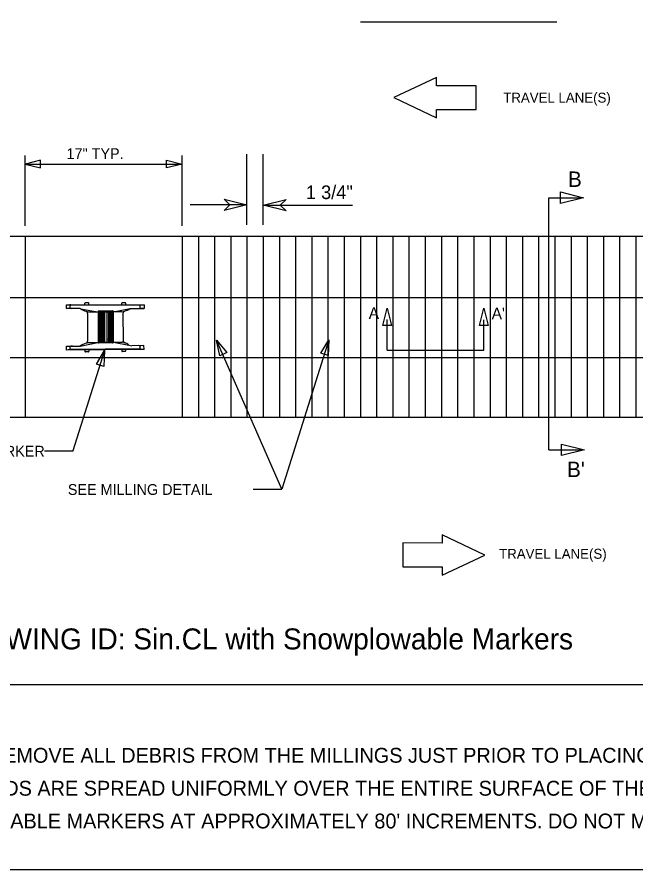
# Model space of a CAD drawing. Extents: x 2002049 to 2004062, y 525348 to 526925.
# Drawn here: x 2002509 to 2002880, y 525894 to 526406 of the extents above; entities that cross this region are included whole.
import ezdxf

# ---------------------------------------------------------------- set-up
doc = ezdxf.new("R2010")
doc.units = 0
doc.layers.add('Default', color=7, linetype='Continuous')
doc.layers.add('Old_Level_1', color=7, linetype='Continuous')

# ---------------------------------------------------------------- blocks, each defined once
blk = doc.blocks.new('TERM')
at = {"layer": 'Default'}
blk.add_lwpolyline([(-6.25, 1.563), (0, 0), (-6.25, -1.563)], close=True, dxfattribs=at)
blk = doc.blocks.new('DTF')
at = {"layer": 'Default'}
for p, q in [((-10.33475, 4.8755), (-10.33625, 2.90475)), ((0, 0), (-10.33475, 4.8755)), ((-19.936, 2.9115), (-19.9395, -2.8845)), ((-10.33625, 2.90475), (-19.936, 2.9115)), ((-10.34125, -4.8615), (0, 0)), ((-19.9395, -2.8845), (-10.3405, -2.891)), ((-10.3405, -2.891), (-10.34125, -4.8615))]:
    blk.add_line(p, q, dxfattribs=at)
blk = doc.blocks.new('TERM2')
at = {"layer": 'Default'}
for p, q in [((-6.25, 1.563), (0, 0)), ((-4.687, 0), (-6.25, 1.563)), ((0, 0), (-6.25, -1.563)), ((-6.25, -1.563), (-4.687, 0))]:
    blk.add_line(p, q, dxfattribs=at)

msp = doc.modelspace()

# ---------------------------------------------------------------- linework, layer by layer
at = {"layer": 'Default'}
for p, q in [((2002715.22, 526402.62), (2002833, 526402.62)), ((2002513.84, 526280.41), (2002513.84, 526322.42)), ((2002608.04, 526280.41), (2002608.04, 526322.42)), ((2002646.99, 526280.83), (2002646.99, 526323.41)), ((2002646.99, 526280.83), (2002646.99, 526322.42)), ((2002656.72, 526280.83), (2002656.72, 526323.41)), ((2002656.72, 526280.83), (2002656.72, 526322.42)), ((2002513.84, 526317.37), (2002608.04, 526317.37)), ((2002828.24, 526145.97), (2002828.24, 526297.16)), ((2002828.25, 526297.16), (2002848.16, 526297.16)), ((2002646.92, 526292.93), (2002612.91, 526292.93)), ((2002656.77, 526292.65), (2002710.29, 526292.65)), ((2002454.74, 526274.1), (2003066.9, 526274.1)), ((2002513.85, 526274.1), (2002513.85, 526165.48)), ((2002608.09, 526274.1), (2002608.09, 526165.48)), ((2002617.82, 526274.1), (2002617.82, 526165.48)), ((2002627.54, 526274.1), (2002627.54, 526165.48)), ((2002637.27, 526274.1), (2002637.27, 526165.48)), ((2002646.99, 526274.1), (2002646.99, 526165.48)), ((2002656.72, 526274.1), (2002656.72, 526165.48)), ((2002666.44, 526274.1), (2002666.44, 526165.48)), ((2002676.17, 526274.1), (2002676.17, 526165.48)), ((2002685.89, 526274.1), (2002685.89, 526165.48)), ((2002695.62, 526274.1), (2002695.62, 526165.48)), ((2002705.34, 526274.1), (2002705.34, 526165.48)), ((2002715.07, 526274.1), (2002715.07, 526165.48)), ((2002724.79, 526274.1), (2002724.79, 526165.48)), ((2002734.52, 526274.1), (2002734.52, 526165.48)), ((2002744.24, 526274.1), (2002744.24, 526165.48)), ((2002753.97, 526274.1), (2002753.97, 526165.48)), ((2002763.69, 526274.1), (2002763.69, 526165.48)), ((2002773.42, 526274.1), (2002773.42, 526165.48)), ((2002783.14, 526274.1), (2002783.14, 526165.48)), ((2002792.87, 526274.1), (2002792.87, 526165.48)), ((2002802.59, 526274.1), (2002802.59, 526165.48)), ((2002812.32, 526274.1), (2002812.32, 526165.48)), ((2002822.04, 526274.1), (2002822.04, 526165.48)), ((2002831.77, 526274.1), (2002831.77, 526165.48)), ((2002841.49, 526274.1), (2002841.49, 526165.48)), ((2002851.22, 526274.1), (2002851.22, 526165.48)), ((2002860.94, 526274.1), (2002860.94, 526165.48)), ((2002870.67, 526274.1), (2002870.67, 526165.48)), ((2002880.39, 526274.1), (2002880.39, 526165.48)), ((2002454.52, 526237.41), (2003066.68, 526237.41)), ((2002538.73, 526230.75), (2002538.76, 526233.01)), ((2002538.73, 526230.75), (2002540.6, 526230.96)), ((2002546.86, 526230.66), (2002538.73, 526230.75)), ((2002538.76, 526233.01), (2002585.25, 526232.93)), ((2002538.76, 526233.01), (2002540.71, 526232.89)), ((2002540.94, 526231.2), (2002540.95, 526232.56)), ((2002541.25, 526232.83), (2002582.5, 526232.78)), ((2002546.86, 526230.66), (2002547.2, 526230.6)), ((2002547.2, 526230.6), (2002557.16, 526228.82)), ((2002549.72, 526232.98), (2002549.73, 526233.9)), ((2002551.64, 526234.19), (2002550.23, 526234.2)), ((2002552.06, 526232.95), (2002552.06, 526233.88)), ((2002566.84, 526228.78), (2002576.86, 526230.65)), ((2002571.89, 526232.99), (2002571.92, 526233.9)), ((2002573.81, 526234.16), (2002572.14, 526234.15)), ((2002574.22, 526232.99), (2002574.21, 526233.86)), ((2002576.87, 526230.65), (2002577.23, 526230.72)), ((2002577.23, 526230.72), (2002585.22, 526230.66)), ((2002582.95, 526231.2), (2002582.92, 526232.48)), ((2002585.22, 526230.66), (2002583.14, 526230.95)), ((2002585.25, 526232.93), (2002583.19, 526232.74)), ((2002585.25, 526232.93), (2002585.22, 526230.66)), ((2002551.32, 526227.68), (2002551.31, 526211.21)), ((2002551.83, 526228.75), (2002557.61, 526228.8)), ((2002557.61, 526228.8), (2002557.63, 526210.39)), ((2002557.82, 526211.34), (2002557.87, 526228)), ((2002557.84, 526227.79), (2002560.61, 526227.78)), ((2002558.1, 526229.23), (2002566.26, 526229.23)), ((2002566.06, 526228.43), (2002558.3, 526228.48)), ((2002560.61, 526227.9), (2002558.81, 526227.98)), ((2002560.64, 526228.46), (2002560.64, 526210.61)), ((2002561.46, 526228.46), (2002561.47, 526210.61)), ((2002562.86, 526228.46), (2002562.86, 526210.61)), ((2002563.83, 526228.46), (2002563.84, 526210.61)), ((2002566.66, 526227.73), (2002563.83, 526227.73)), ((2002563.84, 526227.9), (2002565.64, 526227.88)), ((2002566.61, 526211.03), (2002566.65, 526227.93)), ((2002571.7, 526228.81), (2002566.84, 526228.78)), ((2002566.84, 526210.54), (2002566.84, 526228.8)), ((2002572.58, 526227.72), (2002572.6, 526211.59)), ((2002731.19, 526205.65), (2002731.19, 526224.03)), ((2002789.24, 526205.65), (2002789.24, 526223.93)), ((2002546.83, 526208.2), (2002557.56, 526210.39)), ((2002552.57, 526210.24), (2002557.56, 526210.39)), ((2002560.61, 526211.44), (2002557.84, 526211.43)), ((2002566.33, 526210.14), (2002558, 526210.04)), ((2002558.35, 526210.59), (2002566.22, 526210.57)), ((2002560.6, 526211.11), (2002558.86, 526211.14)), ((2002563.83, 526211.39), (2002566.64, 526211.4)), ((2002563.86, 526211.07), (2002565.74, 526211.04)), ((2002566.83, 526210.57), (2002572.02, 526210.6)), ((2002566.83, 526210.57), (2002576.13, 526208.77)), ((2002667.97, 526122.3), (2002628.81, 526211.69)), ((2002696.21, 526212.02), (2002667.97, 526122.3)), ((2002538.65, 526208.17), (2002546.22, 526208.22)), ((2002538.69, 526205.73), (2002538.65, 526208.17)), ((2002538.65, 526208.17), (2002540.63, 526207.94)), ((2002585.25, 526206.13), (2002538.69, 526205.73)), ((2002540.47, 526206.1), (2002538.69, 526205.73)), ((2002540.93, 526206.44), (2002540.9, 526207.72)), ((2002582.7, 526206.44), (2002541.16, 526206.03)), ((2002561.47, 526205.5), (2002542.53, 526145.36)), ((2002546.22, 526208.22), (2002546.82, 526208.2)), ((2002546.82, 526208.2), (2002546.83, 526208.2)), ((2002549.67, 526205.78), (2002549.66, 526204.99)), ((2002551.72, 526204.78), (2002550.03, 526204.74)), ((2002552.03, 526205.88), (2002552.01, 526204.94)), ((2002571.83, 526206.02), (2002571.83, 526205.24)), ((2002573.84, 526204.99), (2002572.15, 526204.95)), ((2002574.17, 526206.02), (2002574.17, 526205.24)), ((2002576.17, 526208.76), (2002577.97, 526208.41)), ((2002585.19, 526208.48), (2002577.97, 526208.41)), ((2002582.93, 526206.7), (2002582.92, 526208.06)), ((2002585.19, 526208.48), (2002583.18, 526208.25)), ((2002585.25, 526206.13), (2002583.24, 526206.4)), ((2002585.25, 526206.13), (2002585.19, 526208.48)), ((2002731.19, 526205.65), (2002789.24, 526205.65)), ((2002455.29, 526201.42), (2003067.45, 526201.42)), ((2002455.57, 526165.55), (2003067.73, 526165.55)), ((2002525.39, 526145.27), (2002542.6, 526145.27)), ((2002828.21, 526145.94), (2002848.62, 526145.94)), ((2002650.75, 526122.3), (2002667.97, 526122.3))]:
    msp.add_line(p, q, dxfattribs=at)
for points in [[(2002330.04, 526794.83), (2003747.8, 526794.83), (2003747.8, 525893.9), (2002330.04, 525893.9)], [(2002513.82, 526317.37), (2002523.05, 526315.06), (2002523.05, 526319.68), (2002513.82, 526317.37)], [(2002835.23, 526300.62), (2002849.07, 526297.16), (2002835.23, 526293.7)], [(2002728.48, 526220.57), (2002731.08, 526230.94), (2002733.67, 526220.57)], [(2002786.52, 526220.48), (2002789.12, 526230.85), (2002791.71, 526220.48)], [(2002835.79, 526149.4), (2002849.63, 526145.94), (2002835.79, 526142.48)]]:
    msp.add_lwpolyline(points, close=True, dxfattribs=at)
for points in [[(2002560.64, 526224.87), (2002557.85, 526222.09)], [(2002558.33, 526227.79), (2002557.86, 526227.33)], [(2002558.74, 526227.79), (2002557.86, 526226.93)], [(2002559.14, 526227.78), (2002557.86, 526226.53)], [(2002559.53, 526227.78), (2002557.86, 526226.12)], [(2002559.93, 526227.78), (2002557.86, 526225.71)], [(2002560.34, 526227.78), (2002557.86, 526225.32)], [(2002560.64, 526227.68), (2002557.86, 526224.91)], [(2002560.64, 526227.28), (2002557.86, 526224.5)], [(2002560.64, 526224.37), (2002557.86, 526227.15)], [(2002560.64, 526226.88), (2002557.86, 526224.11)], [(2002560.64, 526223.97), (2002557.86, 526226.75)], [(2002560.64, 526226.48), (2002557.86, 526223.7)], [(2002560.64, 526223.57), (2002557.86, 526226.34)], [(2002560.64, 526226.08), (2002557.86, 526223.3)], [(2002560.64, 526223.17), (2002557.86, 526225.95)], [(2002560.64, 526225.68), (2002557.86, 526222.89)], [(2002560.64, 526222.77), (2002557.86, 526225.55)], [(2002560.64, 526225.28), (2002557.86, 526222.5)], [(2002560.64, 526222.37), (2002557.86, 526225.14)], [(2002560.64, 526221.97), (2002557.86, 526224.75)], [(2002557.94, 526227.79), (2002557.87, 526227.73)], [(2002560.64, 526224.77), (2002557.87, 526227.54)], [(2002560.64, 526225.18), (2002558.03, 526227.79)], [(2002560.64, 526225.58), (2002558.43, 526227.79)], [(2002560.64, 526225.98), (2002558.84, 526227.78)], [(2002560.64, 526226.38), (2002559.24, 526227.78)], [(2002560.64, 526226.78), (2002559.64, 526227.78)], [(2002560.64, 526227.18), (2002560.04, 526227.78)], [(2002560.64, 526227.58), (2002560.45, 526227.78)], [(2002564.23, 526227.73), (2002563.83, 526227.34)], [(2002564.62, 526227.73), (2002563.83, 526226.94)], [(2002565.02, 526227.73), (2002563.83, 526226.53)], [(2002565.41, 526227.73), (2002563.83, 526226.14)], [(2002565.82, 526227.73), (2002563.83, 526225.73)], [(2002566.22, 526227.73), (2002563.83, 526225.33)], [(2002566.61, 526227.73), (2002563.83, 526224.93)], [(2002566.65, 526224.9), (2002563.83, 526227.73)], [(2002566.65, 526227.35), (2002563.83, 526224.53)], [(2002566.64, 526224.5), (2002563.83, 526227.32)], [(2002566.65, 526226.95), (2002563.83, 526224.12)], [(2002566.64, 526224.11), (2002563.83, 526226.93)], [(2002566.65, 526226.55), (2002563.83, 526223.73)], [(2002566.64, 526223.7), (2002563.83, 526226.52)], [(2002566.65, 526226.15), (2002563.83, 526223.32)], [(2002566.64, 526223.3), (2002563.83, 526226.12)], [(2002566.65, 526225.74), (2002563.83, 526222.92)], [(2002566.64, 526222.9), (2002563.83, 526225.71)], [(2002566.65, 526225.35), (2002563.83, 526222.52)], [(2002566.64, 526222.5), (2002563.83, 526225.32)], [(2002566.65, 526224.94), (2002563.83, 526222.12)], [(2002566.64, 526222.1), (2002563.83, 526224.91)], [(2002566.64, 526224.54), (2002563.83, 526221.72)], [(2002566.64, 526221.7), (2002563.83, 526224.51)], [(2002566.65, 526225.31), (2002564.21, 526227.73)], [(2002566.65, 526225.7), (2002564.61, 526227.73)], [(2002566.65, 526226.11), (2002565.02, 526227.73)], [(2002566.65, 526226.51), (2002565.43, 526227.73)], [(2002566.65, 526226.9), (2002565.83, 526227.73)], [(2002566.65, 526227.31), (2002566.23, 526227.73)], [(2002566.65, 526227.71), (2002566.64, 526227.73)], [(2002560.64, 526222.47), (2002557.84, 526219.67)], [(2002560.64, 526222.07), (2002557.84, 526219.27)], [(2002560.64, 526221.67), (2002557.84, 526218.87)], [(2002560.64, 526221.27), (2002557.84, 526218.46)], [(2002560.64, 526220.87), (2002557.84, 526218.06)], [(2002560.64, 526220.46), (2002557.84, 526217.66)], [(2002560.64, 526220.06), (2002557.84, 526217.26)], [(2002560.64, 526217.15), (2002557.84, 526219.95)], [(2002560.64, 526219.66), (2002557.84, 526216.85)], [(2002560.64, 526216.75), (2002557.84, 526219.55)], [(2002560.64, 526224.47), (2002557.85, 526221.68)], [(2002560.64, 526224.07), (2002557.85, 526221.28)], [(2002560.64, 526223.67), (2002557.85, 526220.88)], [(2002560.64, 526223.27), (2002557.85, 526220.47)], [(2002560.64, 526222.87), (2002557.85, 526220.07)], [(2002560.64, 526219.55), (2002557.85, 526222.35)], [(2002560.64, 526219.16), (2002557.85, 526221.95)], [(2002560.64, 526218.75), (2002557.85, 526221.54)], [(2002560.64, 526218.35), (2002557.85, 526221.15)], [(2002560.64, 526217.95), (2002557.85, 526220.75)], [(2002560.64, 526217.55), (2002557.85, 526220.34)], [(2002560.64, 526221.57), (2002557.86, 526224.35)], [(2002560.64, 526221.17), (2002557.86, 526223.94)], [(2002560.64, 526220.76), (2002557.86, 526223.55)], [(2002560.64, 526220.36), (2002557.86, 526223.15)], [(2002560.64, 526219.96), (2002557.86, 526222.74)], [(2002566.64, 526224.13), (2002563.83, 526221.32)], [(2002566.64, 526221.3), (2002563.83, 526224.11)], [(2002566.64, 526223.73), (2002563.83, 526220.92)], [(2002566.64, 526220.9), (2002563.83, 526223.71)], [(2002566.64, 526223.33), (2002563.83, 526220.52)], [(2002566.64, 526220.5), (2002563.83, 526223.3)], [(2002566.64, 526222.92), (2002563.83, 526220.12)], [(2002566.64, 526220.1), (2002563.83, 526222.91)], [(2002566.64, 526222.52), (2002563.83, 526219.72)], [(2002566.64, 526219.7), (2002563.83, 526222.5)], [(2002566.64, 526222.12), (2002563.83, 526219.32)], [(2002566.64, 526219.3), (2002563.83, 526222.1)], [(2002566.64, 526221.72), (2002563.83, 526218.91)], [(2002566.64, 526218.9), (2002563.83, 526221.7)], [(2002566.64, 526221.32), (2002563.83, 526218.52)], [(2002566.64, 526218.5), (2002563.83, 526221.3)], [(2002566.64, 526220.92), (2002563.83, 526218.11)], [(2002566.64, 526218.1), (2002563.83, 526220.9)], [(2002566.63, 526217.7), (2002563.83, 526220.49)], [(2002566.63, 526217.3), (2002563.83, 526220.1)], [(2002566.63, 526216.9), (2002563.83, 526219.69)], [(2002566.64, 526220.51), (2002563.84, 526217.71)], [(2002566.64, 526220.11), (2002563.84, 526217.31)], [(2002566.64, 526219.71), (2002563.84, 526216.91)], [(2002560.64, 526215.25), (2002557.82, 526212.42)], [(2002560.64, 526214.85), (2002557.82, 526212.02)], [(2002560.64, 526214.45), (2002557.82, 526211.62)], [(2002560.64, 526217.66), (2002557.83, 526214.85)], [(2002560.64, 526217.25), (2002557.83, 526214.44)], [(2002560.64, 526216.85), (2002557.83, 526214.04)], [(2002560.64, 526216.45), (2002557.83, 526213.63)], [(2002560.64, 526216.05), (2002557.83, 526213.23)], [(2002560.64, 526215.65), (2002557.83, 526212.83)], [(2002560.64, 526211.92), (2002557.83, 526214.74)], [(2002560.64, 526211.52), (2002557.83, 526214.34)], [(2002560.64, 526219.26), (2002557.84, 526216.46)], [(2002560.64, 526216.35), (2002557.84, 526219.14)], [(2002560.64, 526218.86), (2002557.84, 526216.05)], [(2002560.64, 526215.95), (2002557.84, 526218.75)], [(2002560.64, 526218.46), (2002557.84, 526215.65)], [(2002560.64, 526215.54), (2002557.84, 526218.35)], [(2002560.64, 526218.05), (2002557.84, 526215.25)], [(2002560.64, 526215.15), (2002557.84, 526217.94)], [(2002560.64, 526214.74), (2002557.84, 526217.55)], [(2002560.64, 526214.34), (2002557.84, 526217.14)], [(2002560.64, 526213.93), (2002557.84, 526216.74)], [(2002560.64, 526213.54), (2002557.84, 526216.35)], [(2002560.64, 526213.13), (2002557.84, 526215.94)], [(2002560.64, 526212.72), (2002557.84, 526215.54)], [(2002560.64, 526212.33), (2002557.84, 526215.15)], [(2002566.63, 526216.5), (2002563.83, 526219.29)], [(2002566.63, 526216.1), (2002563.83, 526218.88)], [(2002566.63, 526215.69), (2002563.83, 526218.49)], [(2002566.63, 526215.3), (2002563.83, 526218.08)], [(2002566.63, 526214.9), (2002563.83, 526217.68)], [(2002566.64, 526219.31), (2002563.84, 526216.51)], [(2002566.64, 526218.91), (2002563.84, 526216.1)], [(2002566.64, 526218.5), (2002563.84, 526215.7)], [(2002566.64, 526218.11), (2002563.84, 526215.3)], [(2002566.63, 526217.7), (2002563.84, 526214.9)], [(2002566.63, 526217.3), (2002563.84, 526214.5)], [(2002566.61, 526214.49), (2002563.84, 526217.28)], [(2002566.63, 526216.9), (2002563.84, 526214.1)], [(2002566.61, 526214.1), (2002563.84, 526216.88)], [(2002566.63, 526216.5), (2002563.84, 526213.7)], [(2002566.61, 526213.69), (2002563.84, 526216.47)], [(2002566.63, 526216.09), (2002563.84, 526213.3)], [(2002566.61, 526213.29), (2002563.84, 526216.08)], [(2002566.63, 526215.69), (2002563.84, 526212.9)], [(2002566.61, 526212.9), (2002563.84, 526215.67)], [(2002566.63, 526215.28), (2002563.84, 526212.5)], [(2002566.61, 526212.49), (2002563.84, 526215.27)], [(2002566.63, 526214.88), (2002563.84, 526212.1)], [(2002566.61, 526212.09), (2002563.84, 526214.87)], [(2002566.61, 526214.48), (2002563.84, 526211.69)], [(2002566.61, 526211.68), (2002563.84, 526214.47)], [(2002558.73, 526211.44), (2002557.82, 526212.34)], [(2002558.33, 526211.43), (2002557.82, 526211.94)], [(2002557.94, 526211.43), (2002557.82, 526211.54)], [(2002560.33, 526211.44), (2002557.83, 526213.95)], [(2002559.93, 526211.44), (2002557.83, 526213.54)], [(2002559.53, 526211.44), (2002557.83, 526213.14)], [(2002559.13, 526211.44), (2002557.83, 526212.75)], [(2002560.64, 526214.04), (2002558.03, 526211.43)], [(2002560.64, 526213.65), (2002558.44, 526211.43)], [(2002560.64, 526213.24), (2002558.84, 526211.44)], [(2002560.64, 526212.84), (2002559.24, 526211.44)], [(2002560.64, 526212.43), (2002559.64, 526211.44)], [(2002560.64, 526212.04), (2002560.04, 526211.44)], [(2002560.64, 526211.63), (2002560.45, 526211.44)], [(2002566.5, 526211.4), (2002563.84, 526214.07)], [(2002566.09, 526211.4), (2002563.84, 526213.66)], [(2002565.7, 526211.4), (2002563.84, 526213.27)], [(2002565.3, 526211.39), (2002563.84, 526212.86)], [(2002564.89, 526211.39), (2002563.84, 526212.46)], [(2002564.5, 526211.39), (2002563.84, 526212.05)], [(2002564.09, 526211.39), (2002563.84, 526211.66)], [(2002566.61, 526214.07), (2002563.94, 526211.39)], [(2002566.61, 526213.68), (2002564.35, 526211.39)], [(2002566.61, 526213.27), (2002564.74, 526211.39)], [(2002566.61, 526212.87), (2002565.15, 526211.39)], [(2002566.61, 526212.47), (2002565.56, 526211.39)], [(2002566.61, 526212.07), (2002565.96, 526211.4)], [(2002566.61, 526211.66), (2002566.36, 526211.4)]]:
    msp.add_lwpolyline(points, dxfattribs=at)
for centre, radius, start, end in [((2002540.55, 526231.4), 0.436, 277.5344, 333.6766), ((2002540.76, 526232.67), 0.226, 330.7811, 100.5783), ((2002541.16, 526232.64), 0.22, 62.77, 201.0696), ((2002541.7, 526231.52), 0.819, 202.533, 257.7263), ((2002553.65, 526240.03), 11.42, 235.6019, 253.363), ((2002572.09, 526233.97), 0.188, 73.318, 202.8356), ((2002570.54, 526240.24), 11.49, 285.2443, 303.4334), ((2002573.87, 526233.82), 0.338, 5.8255, 100.0399), ((2002581.89, 526232.05), 1.36, 264.4463, 321.0421), ((2002582.61, 526232.48), 0.317, 358.7085, 109.6256), ((2002583.13, 526232.53), 0.217, 75.7289, 195.2122), ((2002583.07, 526231.1), 0.159, 143.135, 292.7092), ((2002549.81, 526227.68), 1.51, 0.1521, 67.8639), ((2002553.65, 526240.03), 11.42, 253.4202, 260.8607), ((2002558.06, 526228.79), 0.444, 83.901, 178.2976), ((2002558.28, 526228.07), 0.418, 87.4119, 188.6998), ((2002566.18, 526227.95), 0.478, 357.263, 103.3413), ((2002566.38, 526228.79), 0.454, 1.2018, 105.9888), ((2002570.54, 526240.24), 11.49, 275.8092, 285.0971), ((2002574.49, 526227.43), 1.92, 118.8089, 171.4995), ((2002553.69, 526198.02), 12.28, 105.5057, 123.9824), ((2002549.9, 526211.12), 1.36, 292.0231, 3.8627), ((2002553.69, 526198.02), 12.28, 95.247, 105.4608), ((2002557.93, 526210.41), 0.367, 181.1052, 281.2143), ((2002558.48, 526211.24), 0.669, 172.0077, 258.6496), ((2002566.17, 526211.01), 0.45, 276.8599, 2.5549), ((2002566.44, 526210.47), 0.356, 251.5613, 12.8064), ((2002570.7, 526202.05), 8.66, 71.7131, 81.2776), ((2002573.95, 526211.51), 1.35, 176.9167, 252.7022), ((2002570.7, 526202.05), 8.66, 50.8688, 71.4634), ((2002540.57, 526206.45), 0.366, 255.7471, 357.6665), ((2002542.11, 526206.26), 1.89, 84.8652, 129.4851), ((2002541.62, 526206.56), 0.704, 190.1011, 229.2475), ((2002549.96, 526205.03), 0.3, 188.2688, 284.4927), ((2002551.81, 526204.97), 0.205, 246.9683, 352.7378), ((2002572.09, 526205.2), 0.258, 169.7839, 282.7527), ((2002573.9, 526205.26), 0.271, 258.2448, 357.7226), ((2002582.01, 526207.26), 1.21, 41.0412, 88.4738), ((2002582.72, 526206.66), 0.214, 263.7846, 11.1107), ((2002583.21, 526207.94), 0.313, 95.4244, 158.7217), ((2002583.17, 526206.64), 0.247, 165.9977, 286.7575)]:
    msp.add_arc(centre, radius, start, end, dxfattribs=at)
for centre, major_axis, ratio, start_param, end_param in [((2002549.98, 526234.05), (0.252, 0.151), 0.382186, 0, 3.141593), ((2002551.86, 526234.03), (-0.21, 0.159), 0.495987, 3.141593, 6.283185), ((2002558.86, 526228.23), (-0.049, -0.254), 0.901948, 3.141593, 6.283185), ((2002565.66, 526228.14), (-0.007, -0.254), 0.750991, 0, 3.141593), ((2002558.91, 526210.88), (-0.284, -0.052), 0.895488, 4.712389, 7.853982), ((2002565.67, 526210.8), (0.064, 0.233), 0.791891, 3.141593, 6.283185), ((2002540.77, 526207.83), (-0.138, 0.113), 0.470699, 3.141593, 6.283185)]:
    msp.add_ellipse(centre, major_axis=major_axis, ratio=ratio, start_param=start_param, end_param=end_param, dxfattribs=at)
at = {"layer": 'Old_Level_1'}
msp.add_line((2002329.94, 526005.1), (2003637.32, 526005.1), dxfattribs=at)

# ---------------------------------------------------------------- block references
at = {"layer": 'Default'}
for name, p, xscale, yscale, rotation in [('DTF', (2002735.12, 526357.24), 2.4749999999999996, 2.4749999999999996, -179.99999999995006), ('TERM', (2002608.01, 526317.35), 1.4760260386131383, 1.4760260386131385, 0.0009541791615422215), ('TERM2', (2002646.92, 526292.93), 2.18657148894758, 2.18657148894758, 2.7372046349564805e-11), ('TERM2', (2002656.77, 526292.65), 2.18657148894758, 2.18657148894758, -179.99999999995245), ('TERM', (2002628.81, 526211.69), 1.476026038613138, 1.4760260386131387, 115.67358094952306), ('TERM', (2002696.21, 526212.02), 1.4760260386131387, 1.476026038613139, 73.19151973111482), ('TERM', (2002561.47, 526205.5), 1.4760260386131387, 1.476026038613139, 73.19151973111482), ('DTF', (2002789.81, 526082.84), 2.475, 2.475, 5.4471657308232545e-11)]:
    msp.add_blockref(name, p, dxfattribs=dict(at, xscale=xscale, yscale=yscale, rotation=rotation))

# ---------------------------------------------------------------- texts
for s, height, rotation, p in [('TRAVEL LANE(S)', 5.9498, 360, (2002800.81, 526354.25)), ('17" TYP.', 6.458, 0, (2002538.71, 526320.4)), ('B', 9.23, 0, (2002839.71, 526303.69)), ('1 3/4"', 8.16, 0, (2002682.38, 526296.37)), ('A', 6.92, 0, (2002720.08, 526224.51)), ("A'", 6.919, 0, (2002793.87, 526224.31)), ('SNOWPLOWABLE MARKER', 6.4576, 0, (2002411.91, 526141.88)), ("B'", 9.225, 0, (2002839.16, 526129.59)), ('SEE MILLING DETAIL', 6.4576, 0, (2002539.47, 526118.91)), ('TRAVEL LANE(S)', 5.9498, 360, (2002798.33, 526080.58)), ('REFERENCE DRAWING ID: Sin.CL with Snowplowable Markers', 12.5918, 0, (2002358.02, 526026.19)), ('1) USING A VACUUM, REMOVE ALL DEBRIS FROM THE MILLINGS JUST PRIOR TO PLACING ANY PAVEMENT MARKINGS.', 8.91, 0, (2002367.61, 525958.21)), ('2) ENSURE GLASS BEADS ARE SPREAD UNIFORMLY OVER THE ENTIRE SURFACE OF THE PAVEMENT MARKING MATERIAL.', 8.91, 0, (2002367.61, 525938.45)), ("3) INSTALL SNOWPLOWABLE MARKERS AT APPROXIMATELY 80' INCREMENTS. DO NOT MILL RUMBLE STRIPS IN SECTION WHERE SNOWPLOWABLE MARKERS ARE INSTALLED.", 8.91, 0, (2002367.24, 525918.81))]:
    msp.add_text(s, height=height, rotation=rotation, dxfattribs=at).set_placement(p)

doc.saveas('drawing.dxf')
